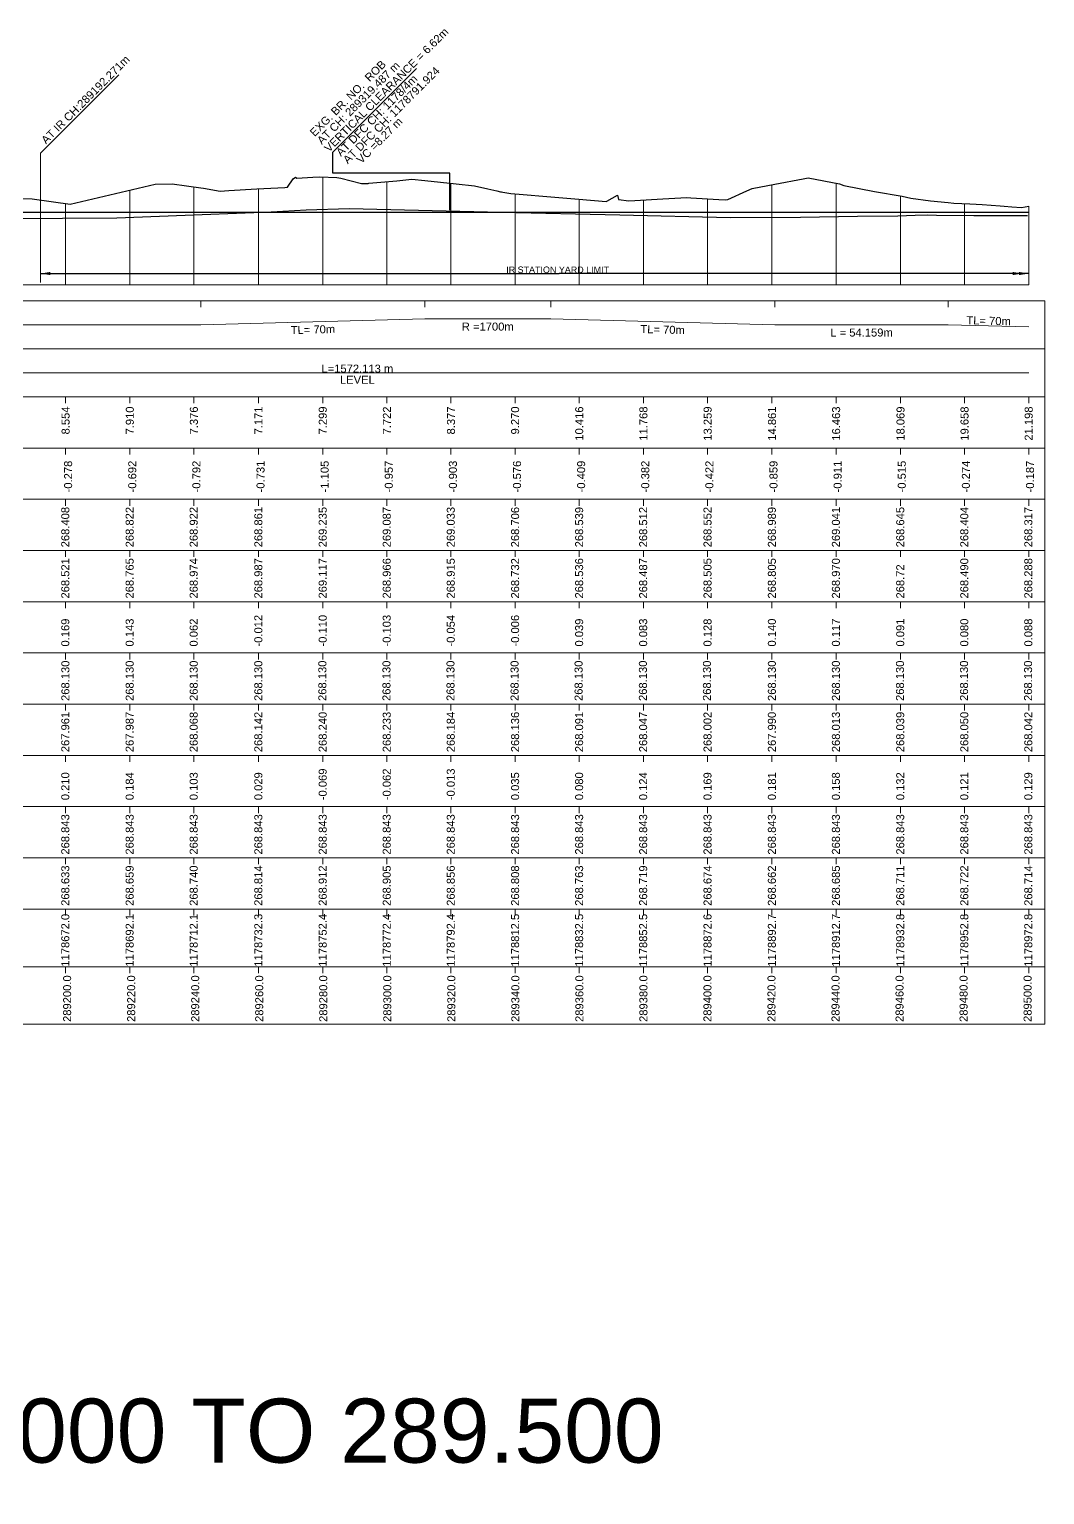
# Model space of a CAD drawing. Header units: metres. Extents: x 9905 to 38505, y -12378 to -11796.
# Drawn here: x 22188.2 to 22505.3, y -12377.9 to -11920.2 of the extents above; entities that cross this region are included whole.
import ezdxf
from ezdxf.enums import TextEntityAlignment as Align

# ---------------------------------------------------------------- set-up
doc = ezdxf.new("R2010")
doc.units = ezdxf.units.M
doc.header["$MEASUREMENT"] = 0
for name, color, linetype, lineweight in [('LS CUT FILL', 10, 'Continuous', 0), ('LS DATUM X', 7, 'Continuous', 0), ('LS EXG IR CH', 7, 'Continuous', 0), ('LS EXG. FL', 7, 'Continuous', 0), ('LS EXG. GL', 7, 'Continuous', 0), ('LS EXG. GL AT PRO. TOE', 7, 'Continuous', 0), ('LS EXG. RL', 7, 'Continuous', 0), ('LS FRAME', 7, 'Continuous', 0), ('LS PFL-EFL', 10, 'Continuous', 0), ('LS PRL-ERL', 10, 'Continuous', 0), ('LS PRO. DFCC CH', 10, 'Continuous', 0), ('LS PRO. FL', 10, 'Continuous', 0), ('LS PRO. RL', 10, 'Continuous', 0), ('LS PROFILE EXG FL', 7, 'Continuous', 25), ('LS PROFILE EXG GL', 7, 'Continuous', 30), ('LS PROFILE PRO FL', 1, 'Continuous', 30), ('LS TICKS', 7, 'Continuous', 0), ('LS TRACK CENTER', 10, 'Continuous', 0), ('Profile Grid', 7, 'Continuous', 0)]:
    doc.layers.add(name, color=color, linetype=linetype, lineweight=lineweight)
for name, color, linetype in [('LS HORIZONTAL ALIGNMENT', 10, 'Continuous'), ("LS LC'S", 7, 'Continuous'), ('LS VERTICAL ALIGNMENT', 10, 'Continuous'), ('ref text', 3, 'Continuous'), ('STATION YARD LIMIT IN LS', 7, 'Continuous')]:
    doc.layers.add(name, color=color, linetype=linetype)
doc.styles.get("Standard").update_dxf_attribs({"font": 'arial.ttf'})
doc.styles.add('Style-Arial', font='arial.ttf')
doc.styles.add('StyleArial', font='arial.ttf')
doc.dimstyles.get("Standard").update_dxf_attribs({"dimtxt": 0.18, "dimasz": 0.18, "dimexe": 0.18, "dimexo": 0.0625, "dimgap": 0.09, "dimtad": 0, "dimtih": 1, "dimtoh": 1, "dimdec": 4, "dimzin": 0, "dimdsep": 46, "dimtxsty": 'Standard', "dimcen": 0.09, "dimadec": 0, "dimazin": 0, "dimtfac": 1, "dimtdec": 4, "dimtofl": 0, "dimtmove": 0, "dimatfit": 3, "dimfxl": 1, "dimtolj": 1, "dimtzin": 0, "dimarcsym": 0})

msp = doc.modelspace()

# ---------------------------------------------------------------- linework, layer by layer
at = {"layer": 'LS DATUM X', "color": 7, "linetype": 'Continuous', "lineweight": 0}
msp.add_line((22000, -12000), (22500.32, -12000), dxfattribs=at)
at = {"layer": 'LS FRAME', "color": 7, "linetype": 'Continuous', "lineweight": 0, "flags": 128}
for points in [[(21995, -12020), (22505.32, -12020), (22505.32, -12005), (21995, -12005), (21995, -12020)], [(21995, -12035), (22505.32, -12035), (22505.32, -12020), (21995, -12020), (21995, -12035)], [(21995, -12051), (22505.32, -12051), (22505.32, -12035), (21995, -12035), (21995, -12051)], [(21995, -12067), (22505.32, -12067), (22505.32, -12051), (21995, -12051), (21995, -12067)], [(21995, -12083), (22505.32, -12083), (22505.32, -12067), (21995, -12067), (21995, -12083)], [(21995, -12099), (22505.32, -12099), (22505.32, -12083), (21995, -12083), (21995, -12099)], [(21995, -12115), (22505.32, -12115), (22505.32, -12099), (21995, -12099), (21995, -12115)], [(21995, -12131), (22505.32, -12131), (22505.32, -12115), (21995, -12115), (21995, -12131)], [(21995, -12147), (22505.32, -12147), (22505.32, -12131), (21995, -12131), (21995, -12147)], [(21995, -12163), (22505.32, -12163), (22505.32, -12147), (21995, -12147), (21995, -12163)], [(21995, -12179), (22505.32, -12179), (22505.32, -12163), (21995, -12163), (21995, -12179)], [(21995, -12195), (22505.32, -12195), (22505.32, -12179), (21995, -12179), (21995, -12195)], [(21995, -12213), (22505.32, -12213), (22505.32, -12195), (21995, -12195), (21995, -12213)], [(21995, -12231), (22505.32, -12231), (22505.32, -12213), (21995, -12213), (21995, -12231)]]:
    msp.add_lwpolyline(points, close=True, dxfattribs=at)
at = {"layer": 'LS HORIZONTAL ALIGNMENT', "color": 1, "lineweight": 0, "flags": 128}
msp.add_lwpolyline([(22000, -12012.5), (22241.7, -12012.5), (22241.7, -12012.5), (22311.7, -12010.65), (22311.7, -12010.65), (22351.03, -12010.65), (22351.03, -12010.65), (22421.03, -12012.5), (22421.03, -12012.5), (22475.19, -12012.5), (22475.19, -12012.5), (22500.32, -12013.15)], dxfattribs=at)
at = {"layer": "LS LC'S"}
msp.add_lwpolyline([(22319.49, -11976.69), (22319.49, -11965.11), (22283, -11965.11), (22283, -11958.55), (22309.09, -11932.45)], dxfattribs=at)
at = {"layer": 'LS PROFILE EXG FL'}
msp.add_lwpolyline([(22000, -11977.81), (22019.48, -11977.99), (22056.17, -11978.17), (22091.28, -11978.11), (22149.85, -11979.44), (22181.52, -11979.28), (22215.55, -11979.1), (22242.15, -11978.02), (22252.87, -11977.66), (22263.7, -11977.22), (22274.62, -11976.54), (22288.05, -11976.16), (22335.62, -11977.34), (22372.64, -11978.16), (22407.06, -11978.92), (22429.07, -11978.86), (22446.86, -11978.54), (22459.47, -11978.42), (22464.9, -11978.21), (22468.7, -11978.18), (22471.54, -11978.22), (22483.18, -11978.31), (22495.59, -11978.31), (22500, -11978.37)], dxfattribs=at)
at = {"layer": 'LS PROFILE EXG GL', "flags": 128}
msp.add_lwpolyline([(22177.94, -11972.87), (22189.01, -11973.1), (22189.78, -11973.24), (22200.95, -11974.75), (22227.44, -11968.57), (22232.79, -11968.49), (22241.7, -11969.7), (22242.57, -11969.82), (22247.73, -11970.7), (22250.45, -11970.54), (22259.2, -11970.05), (22267.95, -11969.55), (22268.8, -11969.5), (22270.62, -11966.88), (22271.26, -11966.34), (22271.73, -11966.66), (22276.7, -11966.37), (22278.92, -11966.26), (22284.25, -11966.43), (22285.45, -11966.73), (22291.95, -11968.35), (22293.39, -11968.3), (22294.03, -11968.31), (22294.2, -11968.29), (22302.95, -11967.46), (22307.61, -11967.01), (22311.7, -11967.44), (22321.53, -11968.47), (22327.19, -11969.05), (22331.36, -11970.01), (22334.24, -11970.68), (22335.35, -11970.92), (22335.69, -11970.98), (22336.08, -11971.07), (22338.54, -11971.46), (22341.2, -11971.68), (22351.03, -11972.5), (22359.78, -11973.23), (22368.34, -11973.95), (22368.53, -11973.84), (22371.85, -11972.01), (22372.22, -11973.34), (22375.46, -11973.76), (22377.28, -11973.66), (22386.03, -11973.18), (22393.59, -11972.76), (22394.78, -11972.83), (22403.53, -11973.3), (22405.75, -11973.42), (22406.31, -11973.33), (22412.28, -11970.67), (22414, -11969.91), (22421.03, -11968.57), (22429.84, -11966.89), (22431.49, -11966.62), (22441.21, -11968.42), (22442.56, -11969), (22452.21, -11970.85), (22460.75, -11972.26), (22463.54, -11972.92), (22469.62, -11973.73), (22475.19, -11974.26), (22476.98, -11974.44), (22481.98, -11974.66), (22483.94, -11974.8), (22485.74, -11974.94), (22491.4, -11975.35), (22492.69, -11975.43), (22495.01, -11975.59), (22498.07, -11975.8), (22500.32, -11975.46)], dxfattribs=at)
at = {"layer": 'LS PROFILE PRO FL'}
msp.add_lwpolyline([(22080.95, -11977.33), (22500.32, -11977.33)], dxfattribs=at)
at = {"layer": 'LS TICKS', "color": 7, "linetype": 'Continuous', "lineweight": 0, "flags": 128}
for points in [[(22241.7, -12007), (22241.7, -12005)], [(22311.7, -12007), (22311.7, -12005)], [(22351.03, -12007), (22351.03, -12005)], [(22421.03, -12007), (22421.03, -12005)], [(22475.19, -12007), (22475.19, -12005)], [(22199.49, -12037), (22199.49, -12035)], [(22219.55, -12037), (22219.55, -12035)], [(22239.56, -12037), (22239.56, -12035)], [(22259.74, -12037), (22259.74, -12035)], [(22279.82, -12037), (22279.82, -12035)], [(22299.86, -12037), (22299.86, -12035)], [(22319.87, -12037), (22319.87, -12035)], [(22339.9, -12037), (22339.9, -12035)], [(22359.93, -12037), (22359.93, -12035)], [(22379.98, -12037), (22379.98, -12035)], [(22400.04, -12037), (22400.04, -12035)], [(22420.14, -12037), (22420.14, -12035)], [(22440.17, -12037), (22440.17, -12035)], [(22460.28, -12037), (22460.28, -12035)], [(22480.28, -12037), (22480.28, -12035)], [(22500.32, -12037), (22500.32, -12035)], [(22199.49, -12053), (22199.49, -12051)], [(22219.55, -12053), (22219.55, -12051)], [(22239.56, -12053), (22239.56, -12051)], [(22259.74, -12053), (22259.74, -12051)], [(22279.82, -12053), (22279.82, -12051)], [(22299.86, -12053), (22299.86, -12051)], [(22319.87, -12053), (22319.87, -12051)], [(22339.9, -12053), (22339.9, -12051)], [(22359.93, -12053), (22359.93, -12051)], [(22379.98, -12053), (22379.98, -12051)], [(22400.04, -12053), (22400.04, -12051)], [(22420.14, -12053), (22420.14, -12051)], [(22440.17, -12053), (22440.17, -12051)], [(22460.28, -12053), (22460.28, -12051)], [(22480.28, -12053), (22480.28, -12051)], [(22500.32, -12053), (22500.32, -12051)], [(22199.49, -12069), (22199.49, -12067)], [(22219.55, -12069), (22219.55, -12067)], [(22239.56, -12069), (22239.56, -12067)], [(22259.74, -12069), (22259.74, -12067)], [(22279.82, -12069), (22279.82, -12067)], [(22299.86, -12069), (22299.86, -12067)], [(22319.87, -12069), (22319.87, -12067)], [(22339.9, -12069), (22339.9, -12067)], [(22359.93, -12069), (22359.93, -12067)], [(22379.98, -12069), (22379.98, -12067)], [(22400.04, -12069), (22400.04, -12067)], [(22420.14, -12069), (22420.14, -12067)], [(22440.17, -12069), (22440.17, -12067)], [(22460.28, -12069), (22460.28, -12067)], [(22480.28, -12069), (22480.28, -12067)], [(22500.32, -12069), (22500.32, -12067)], [(22199.49, -12085), (22199.49, -12083)], [(22219.55, -12085), (22219.55, -12083)], [(22239.56, -12085), (22239.56, -12083)], [(22259.74, -12085), (22259.74, -12083)], [(22279.82, -12085), (22279.82, -12083)], [(22299.86, -12085), (22299.86, -12083)], [(22319.87, -12085), (22319.87, -12083)], [(22339.9, -12085), (22339.9, -12083)], [(22359.93, -12085), (22359.93, -12083)], [(22379.98, -12085), (22379.98, -12083)], [(22400.04, -12085), (22400.04, -12083)], [(22420.14, -12085), (22420.14, -12083)], [(22440.17, -12085), (22440.17, -12083)], [(22460.28, -12085), (22460.28, -12083)], [(22480.28, -12085), (22480.28, -12083)], [(22500.32, -12085), (22500.32, -12083)], [(22199.49, -12101), (22199.49, -12099)], [(22219.55, -12101), (22219.55, -12099)], [(22239.56, -12101), (22239.56, -12099)], [(22259.74, -12101), (22259.74, -12099)], [(22279.82, -12101), (22279.82, -12099)], [(22299.86, -12101), (22299.86, -12099)], [(22319.87, -12101), (22319.87, -12099)], [(22339.9, -12101), (22339.9, -12099)], [(22359.93, -12101), (22359.93, -12099)], [(22379.98, -12101), (22379.98, -12099)], [(22400.04, -12101), (22400.04, -12099)], [(22420.14, -12101), (22420.14, -12099)], [(22440.17, -12101), (22440.17, -12099)], [(22460.28, -12101), (22460.28, -12099)], [(22480.28, -12101), (22480.28, -12099)], [(22500.32, -12101), (22500.32, -12099)], [(22199.49, -12117), (22199.49, -12115)], [(22219.55, -12117), (22219.55, -12115)], [(22239.56, -12117), (22239.56, -12115)], [(22259.74, -12117), (22259.74, -12115)], [(22279.82, -12117), (22279.82, -12115)], [(22299.86, -12117), (22299.86, -12115)], [(22319.87, -12117), (22319.87, -12115)], [(22339.9, -12117), (22339.9, -12115)], [(22359.93, -12117), (22359.93, -12115)], [(22379.98, -12117), (22379.98, -12115)], [(22400.04, -12117), (22400.04, -12115)], [(22420.14, -12117), (22420.14, -12115)], [(22440.17, -12117), (22440.17, -12115)], [(22460.28, -12117), (22460.28, -12115)], [(22480.28, -12117), (22480.28, -12115)], [(22500.32, -12117), (22500.32, -12115)], [(22199.49, -12133), (22199.49, -12131)], [(22219.55, -12133), (22219.55, -12131)], [(22239.56, -12133), (22239.56, -12131)], [(22259.74, -12133), (22259.74, -12131)], [(22279.82, -12133), (22279.82, -12131)], [(22299.86, -12133), (22299.86, -12131)], [(22319.87, -12133), (22319.87, -12131)], [(22339.9, -12133), (22339.9, -12131)], [(22359.93, -12133), (22359.93, -12131)], [(22379.98, -12133), (22379.98, -12131)], [(22400.04, -12133), (22400.04, -12131)], [(22420.14, -12133), (22420.14, -12131)], [(22440.17, -12133), (22440.17, -12131)], [(22460.28, -12133), (22460.28, -12131)], [(22480.28, -12133), (22480.28, -12131)], [(22500.32, -12133), (22500.32, -12131)], [(22199.49, -12149), (22199.49, -12147)], [(22219.55, -12149), (22219.55, -12147)], [(22239.56, -12149), (22239.56, -12147)], [(22259.74, -12149), (22259.74, -12147)], [(22279.82, -12149), (22279.82, -12147)], [(22299.86, -12149), (22299.86, -12147)], [(22319.87, -12149), (22319.87, -12147)], [(22339.9, -12149), (22339.9, -12147)], [(22359.93, -12149), (22359.93, -12147)], [(22379.98, -12149), (22379.98, -12147)], [(22400.04, -12149), (22400.04, -12147)], [(22420.14, -12149), (22420.14, -12147)], [(22440.17, -12149), (22440.17, -12147)], [(22460.28, -12149), (22460.28, -12147)], [(22480.28, -12149), (22480.28, -12147)], [(22500.32, -12149), (22500.32, -12147)], [(22199.49, -12165), (22199.49, -12163)], [(22219.55, -12165), (22219.55, -12163)], [(22239.56, -12165), (22239.56, -12163)], [(22259.74, -12165), (22259.74, -12163)], [(22279.82, -12165), (22279.82, -12163)], [(22299.86, -12165), (22299.86, -12163)], [(22319.87, -12165), (22319.87, -12163)], [(22339.9, -12165), (22339.9, -12163)], [(22359.93, -12165), (22359.93, -12163)], [(22379.98, -12165), (22379.98, -12163)], [(22400.04, -12165), (22400.04, -12163)], [(22420.14, -12165), (22420.14, -12163)], [(22440.17, -12165), (22440.17, -12163)], [(22460.28, -12165), (22460.28, -12163)], [(22480.28, -12165), (22480.28, -12163)], [(22500.32, -12165), (22500.32, -12163)], [(22199.49, -12181), (22199.49, -12179)], [(22219.55, -12181), (22219.55, -12179)], [(22239.56, -12181), (22239.56, -12179)], [(22259.74, -12181), (22259.74, -12179)], [(22279.82, -12181), (22279.82, -12179)], [(22299.86, -12181), (22299.86, -12179)], [(22319.87, -12181), (22319.87, -12179)], [(22339.9, -12181), (22339.9, -12179)], [(22359.93, -12181), (22359.93, -12179)], [(22379.98, -12181), (22379.98, -12179)], [(22400.04, -12181), (22400.04, -12179)], [(22420.14, -12181), (22420.14, -12179)], [(22440.17, -12181), (22440.17, -12179)], [(22460.28, -12181), (22460.28, -12179)], [(22480.28, -12181), (22480.28, -12179)], [(22500.32, -12181), (22500.32, -12179)], [(22199.49, -12197), (22199.49, -12195)], [(22219.55, -12197), (22219.55, -12195)], [(22239.56, -12197), (22239.56, -12195)], [(22259.74, -12197), (22259.74, -12195)], [(22279.82, -12197), (22279.82, -12195)], [(22299.86, -12197), (22299.86, -12195)], [(22319.87, -12197), (22319.87, -12195)], [(22339.9, -12197), (22339.9, -12195)], [(22359.93, -12197), (22359.93, -12195)], [(22379.98, -12197), (22379.98, -12195)], [(22400.04, -12197), (22400.04, -12195)], [(22420.14, -12197), (22420.14, -12195)], [(22440.17, -12197), (22440.17, -12195)], [(22460.28, -12197), (22460.28, -12195)], [(22480.28, -12197), (22480.28, -12195)], [(22500.32, -12197), (22500.32, -12195)], [(22199.49, -12215), (22199.49, -12213)], [(22219.55, -12215), (22219.55, -12213)], [(22239.56, -12215), (22239.56, -12213)], [(22259.74, -12215), (22259.74, -12213)], [(22279.82, -12215), (22279.82, -12213)], [(22299.86, -12215), (22299.86, -12213)], [(22319.87, -12215), (22319.87, -12213)], [(22339.9, -12215), (22339.9, -12213)], [(22359.93, -12215), (22359.93, -12213)], [(22379.98, -12215), (22379.98, -12213)], [(22400.04, -12215), (22400.04, -12213)], [(22420.14, -12215), (22420.14, -12213)], [(22440.17, -12215), (22440.17, -12213)], [(22460.28, -12215), (22460.28, -12213)], [(22480.28, -12215), (22480.28, -12213)], [(22500.32, -12215), (22500.32, -12213)]]:
    msp.add_lwpolyline(points, dxfattribs=at)
at = {"layer": 'LS VERTICAL ALIGNMENT', "color": 1, "linetype": 'Continuous', "lineweight": 0, "flags": 128}
msp.add_lwpolyline([(22080.95, -12027.5), (22500.32, -12027.5)], dxfattribs=at)
at = {"layer": 'Profile Grid', "flags": 128}
for points in [[(22219.55, -12000), (22219.55, -11970.41)], [(22239.56, -12000), (22239.56, -11969.41)], [(22259.74, -12000), (22259.74, -11970.02)], [(22279.82, -12000), (22279.82, -11966.28)], [(22299.86, -12000), (22299.86, -11967.75)], [(22319.87, -12000), (22319.87, -11968.29)], [(22420.14, -12000), (22420.14, -11968.74)], [(22440.17, -12000), (22440.17, -11968.22)], [(22199.49, -12000), (22199.49, -11974.55)], [(22339.9, -12000), (22339.9, -11971.57)], [(22359.93, -12000), (22359.93, -11973.24)], [(22379.98, -12000), (22379.98, -11973.51)], [(22400.04, -12000), (22400.04, -11973.11)], [(22460.28, -12000), (22460.28, -11972.18)], [(22480.28, -12000), (22480.28, -11974.58)], [(22500.32, -12000), (22500.32, -11975.46)]]:
    msp.add_lwpolyline(points, dxfattribs=at)
at = {"layer": 'STATION YARD LIMIT IN LS', "lineweight": 15}
msp.add_lwpolyline([(22191.71, -11999.28), (22191.71, -11958.87), (22216.16, -11934.43)], dxfattribs=at)

# ---------------------------------------------------------------- texts
at = {"layer": 'LS CUT FILL', "style": 'Style-Arial'}
for s, p in [('-0.278', (22201.54, -12064.84)), ('-0.692', (22221.57, -12064.84)), ('-0.792', (22241.6, -12064.84)), ('-0.731', (22261.63, -12064.84)), ('-1.105', (22281.66, -12064.84)), ('-0.957', (22301.69, -12064.84)), ('-0.903', (22321.72, -12064.84)), ('-0.576', (22341.74, -12064.84)), ('-0.409', (22361.77, -12064.84)), ('-0.382', (22381.8, -12064.84)), ('-0.422', (22401.83, -12064.84)), ('-0.859', (22421.86, -12064.84)), ('-0.911', (22441.89, -12064.84)), ('-0.515', (22461.92, -12064.84)), ('-0.274', (22481.95, -12064.84)), ('-0.187', (22501.98, -12064.84))]:
    msp.add_text(s, height=2.5, rotation=90, dxfattribs=at).set_placement(p)
at = {"layer": 'LS EXG IR CH', "lineweight": 0, "style": 'Style-Arial'}
for s, p in [('289200.0', (22199.98, -12215.7)), ('289220.0', (22219.98, -12215.7)), ('289240.0', (22239.98, -12215.7)), ('289260.0', (22259.98, -12215.7)), ('289280.0', (22279.98, -12215.7)), ('289300.0', (22299.98, -12215.7)), ('289320.0', (22319.98, -12215.7)), ('289340.0', (22339.98, -12215.7)), ('289360.0', (22359.98, -12215.7)), ('289380.0', (22379.98, -12215.7)), ('289400.0', (22399.98, -12215.7)), ('289420.0', (22419.98, -12215.7)), ('289440.0', (22439.98, -12215.7)), ('289460.0', (22459.98, -12215.7)), ('289480.0', (22479.98, -12215.7)), ('289500.0', (22499.98, -12215.7))]:
    msp.add_text(s, height=2.5, rotation=90, dxfattribs=at).set_placement(p, align=Align.MIDDLE_RIGHT)
at = {"layer": 'LS EXG. FL', "style": 'Style-Arial'}
for s, p in [('267.961', (22200.65, -12146)), ('267.987', (22220.75, -12146)), ('268.068', (22240.75, -12146)), ('268.142', (22260.95, -12146)), ('268.240', (22281.05, -12146)), ('268.233', (22301.05, -12146)), ('268.184', (22321.05, -12146)), ('268.136', (22341.15, -12146)), ('268.091', (22361.15, -12146)), ('268.047', (22381.15, -12146)), ('268.002', (22401.25, -12146)), ('267.990', (22421.35, -12146)), ('268.013', (22441.35, -12146)), ('268.039', (22461.45, -12146)), ('268.050', (22481.45, -12146)), ('268.042', (22501.45, -12146))]:
    msp.add_text(s, height=2.5, rotation=90, dxfattribs=at).set_placement(p)
at = {"layer": 'LS EXG. GL', "style": 'Style-Arial'}
for s, p in [('268.408', (22200.65, -12082)), ('268.822', (22220.75, -12082)), ('268.922', (22240.75, -12082)), ('268.861', (22260.95, -12082)), ('269.235', (22281.05, -12082)), ('269.087', (22301.05, -12082)), ('269.033', (22321.05, -12082)), ('268.706', (22341.15, -12082)), ('268.539', (22361.15, -12082)), ('268.512', (22381.15, -12082)), ('268.552', (22401.25, -12082)), ('268.989', (22421.35, -12082)), ('269.041', (22441.35, -12082)), ('268.645', (22461.45, -12082)), ('268.404', (22481.45, -12082)), ('268.317', (22501.45, -12082))]:
    msp.add_text(s, height=2.5, rotation=90, dxfattribs=at).set_placement(p)
at = {"layer": 'LS EXG. GL AT PRO. TOE', "style": 'Style-Arial'}
for s, p in [('268.521', (22200.65, -12098)), ('268.765', (22220.75, -12098)), ('268.974', (22240.75, -12098)), ('268.987', (22260.95, -12098)), ('269.117', (22281.05, -12098)), ('268.966', (22301.05, -12098)), ('268.915', (22321.05, -12098)), ('268.732', (22341.15, -12098)), ('268.536', (22361.15, -12098)), ('268.487', (22381.15, -12098)), ('268.505', (22401.25, -12098)), ('268.805', (22421.35, -12098)), ('268.970', (22441.35, -12098)), ('268.72', (22461.45, -12098)), ('268.490', (22481.45, -12098)), ('268.288', (22501.45, -12098))]:
    msp.add_text(s, height=2.5, rotation=90, dxfattribs=at).set_placement(p)
at = {"layer": 'LS EXG. RL', "style": 'Style-Arial'}
for s, p in [('268.633', (22200.65, -12194)), ('268.659', (22220.75, -12194)), ('268.740', (22240.75, -12194)), ('268.814', (22260.95, -12194)), ('268.912', (22281.05, -12194)), ('268.905', (22301.05, -12194)), ('268.856', (22321.05, -12194)), ('268.808', (22341.15, -12194)), ('268.763', (22361.15, -12194)), ('268.719', (22381.15, -12194)), ('268.674', (22401.25, -12194)), ('268.662', (22421.35, -12194)), ('268.685', (22441.35, -12194)), ('268.711', (22461.45, -12194)), ('268.722', (22481.45, -12194)), ('268.714', (22501.45, -12194))]:
    msp.add_text(s, height=2.5, rotation=90, dxfattribs=at).set_placement(p)
at = {"layer": 'LS HORIZONTAL ALIGNMENT', "color": 1, "lineweight": 0, "char_height": 2.5, "attachment_point": 5, "line_spacing_factor": 0.6, "style": 'Style-Arial'}
for s, insert in [('R =1700m', (22331.36, -12013.06)), ('L = 54.159m', (22448.11, -12014.92))]:
    msp.add_mtext(s, dxfattribs=dict(at, insert=insert))
for insert, rotation in [((22487.81, -12011.24), 358.5261), ((22276.75, -12013.99), 1.5163), ((22385.98, -12013.99), 358.4837)]:
    msp.add_mtext('TL= 70m', dxfattribs=dict(at, insert=insert, rotation=rotation))
at = {"layer": "LS LC'S"}
for s, p in [('VERTICAL CLEARANCE = 6.62m', (22281.79, -11958.75)), ('EXG. BR. NO.  ROB', (22277.29, -11953.88)), ('AT CH: 289319.487 m', (22279.54, -11956.32))]:
    msp.add_text(s, height=2.5, rotation=45, dxfattribs=at).set_placement(p)
at = {"layer": "LS LC'S", "color": 10}
for s, p in [('AT DFC CH: 1178791.924', (22287.63, -11962.34)), ('AT DFC CH: 1178/4m', (22285.5, -11960.05)), ('VC =8.27 m', (22291.88, -11962.34))]:
    msp.add_text(s, height=2.5, rotation=45, dxfattribs=at).set_placement(p)
at = {"layer": 'LS PFL-EFL', "style": 'Style-Arial'}
for s, p in [('-0.012', (22260.95, -12113)), ('-0.110', (22281.05, -12113)), ('-0.103', (22301.05, -12113)), ('-0.054', (22321.05, -12113)), ('-0.006', (22341.15, -12113)), ('0.169', (22200.65, -12113)), ('0.143', (22220.75, -12113)), ('0.062', (22240.75, -12113)), ('0.039', (22361.15, -12113)), ('0.083', (22381.15, -12113)), ('0.128', (22401.25, -12113)), ('0.140', (22421.35, -12113)), ('0.117', (22441.35, -12113)), ('0.091', (22461.45, -12113)), ('0.080', (22481.45, -12113)), ('0.088', (22501.45, -12113))]:
    msp.add_text(s, height=2.5, rotation=90, dxfattribs=at).set_placement(p)
at = {"layer": 'LS PRL-ERL', "style": 'Style-Arial'}
for s, p in [('0.210', (22200.65, -12161)), ('0.184', (22220.75, -12161)), ('0.103', (22240.75, -12161)), ('0.029', (22260.95, -12161)), ('-0.069', (22281.05, -12161)), ('-0.062', (22301.05, -12161)), ('-0.013', (22321.05, -12161)), ('0.035', (22341.15, -12161)), ('0.080', (22361.15, -12161)), ('0.124', (22381.15, -12161)), ('0.169', (22401.25, -12161)), ('0.181', (22421.35, -12161)), ('0.158', (22441.35, -12161)), ('0.132', (22461.45, -12161)), ('0.121', (22481.45, -12161)), ('0.129', (22501.45, -12161))]:
    msp.add_text(s, height=2.5, rotation=90, dxfattribs=at).set_placement(p)
at = {"layer": 'LS PRO. DFCC CH', "style": 'Style-Arial'}
for s, p in [('1178672.0', (22200.65, -12213)), ('1178692.1', (22220.75, -12213)), ('1178712.1', (22240.75, -12213)), ('1178732.3', (22260.95, -12213)), ('1178752.4', (22281.05, -12213)), ('1178772.4', (22301.05, -12213)), ('1178792.4', (22321.05, -12213)), ('1178812.5', (22341.15, -12213)), ('1178832.5', (22361.15, -12213)), ('1178852.5', (22381.15, -12213)), ('1178872.6', (22401.25, -12213)), ('1178892.7', (22421.35, -12213)), ('1178912.7', (22441.35, -12213)), ('1178932.8', (22461.45, -12213)), ('1178952.8', (22481.45, -12213)), ('1178972.8', (22501.45, -12213))]:
    msp.add_text(s, height=2.5, rotation=90, dxfattribs=at).set_placement(p)
at = {"layer": 'LS PRO. FL', "style": 'Style-Arial'}
for p in [(22200.68, -12130), (22220.76, -12130), (22240.76, -12130), (22260.95, -12130), (22280.95, -12130), (22300.97, -12130), (22320.97, -12130), (22340.98, -12130), (22360.98, -12130), (22381.07, -12130), (22401.07, -12130), (22421.35, -12130), (22441.35, -12130), (22461.37, -12130), (22481.37, -12130), (22501.38, -12130)]:
    msp.add_text('268.130', height=2.5, rotation=90, dxfattribs=at).set_placement(p)
at = {"layer": 'LS PRO. RL', "style": 'Style-Arial'}
for p in [(22200.65, -12178), (22220.75, -12178), (22240.75, -12178), (22260.95, -12178), (22281.05, -12178), (22301.05, -12178), (22321.05, -12178), (22341.15, -12178), (22361.15, -12178), (22381.15, -12178), (22401.25, -12178), (22421.35, -12178), (22441.35, -12178), (22461.45, -12178), (22481.45, -12178), (22501.45, -12178)]:
    msp.add_text('268.843', height=2.5, rotation=90, dxfattribs=at).set_placement(p)
at = {"layer": 'LS TRACK CENTER', "style": 'Style-Arial'}
for s, p in [('8.554', (22199.49, -12038)), ('7.910', (22219.55, -12038)), ('7.376', (22239.56, -12038)), ('7.171', (22259.74, -12038)), ('7.299', (22279.82, -12038)), ('7.722', (22299.86, -12038)), ('8.377', (22319.87, -12038)), ('9.270', (22339.9, -12038)), ('10.416', (22359.93, -12038)), ('11.768', (22379.98, -12038)), ('13.259', (22400.04, -12038)), ('14.861', (22420.14, -12038)), ('16.463', (22440.17, -12038)), ('18.069', (22460.28, -12038)), ('19.658', (22480.28, -12038)), ('21.198', (22500.32, -12038))]:
    msp.add_text(s, height=2.5, rotation=90, dxfattribs=at).set_placement(p, align=Align.MIDDLE_RIGHT)
at = {"layer": 'LS VERTICAL ALIGNMENT', "color": 1, "lineweight": 0, "insert": (22290.63, -12027.92), "char_height": 2.5, "attachment_point": 5, "line_spacing_factor": 0.84, "style": 'Style-Arial'}
msp.add_mtext('L=1572.113 m\\PLEVEL', dxfattribs=at)
at = {"layer": 'ref text', "color": 3, "insert": (22130, -12368.23), "char_height": 20, "width": 256.3165, "attachment_point": 7, "bg_fill": 3, "box_fill_scale": 1.5, "bg_fill_color": 256, "bg_fill_transparency": 0}
msp.add_mtext('289.000 TO 289.500', dxfattribs=at)
at = {"layer": 'STATION YARD LIMIT IN LS', "lineweight": 15, "style": 'StyleArial'}
msp.add_text('AT IR CH:289192.271m', height=2.5, rotation=45, dxfattribs=at).set_placement((22193.39, -11956.2))
at = {"layer": 'STATION YARD LIMIT IN LS', "lineweight": 15, "insert": (22353.18, -11995.29), "char_height": 2, "attachment_point": 5, "rotation": 0, "line_spacing_factor": 0.84, "style": 'Style-Arial'}
msp.add_mtext('IR STATION YARD LIMIT', dxfattribs=at)

# ---------------------------------------------------------------- leaders
at = {"layer": 'STATION YARD LIMIT IN LS', "lineweight": 15}
for points in [[(22191.71, -11996.47), (22353.64, -11996.47)], [(22500.32, -11996.47), (22353.64, -11996.47)], [(22498.32, -11996.47), (22353.64, -11996.47)]]:
    msp.add_leader(points, dimstyle='Standard', override={"dimasz": 3}, dxfattribs=at)

doc.saveas('drawing.dxf')
